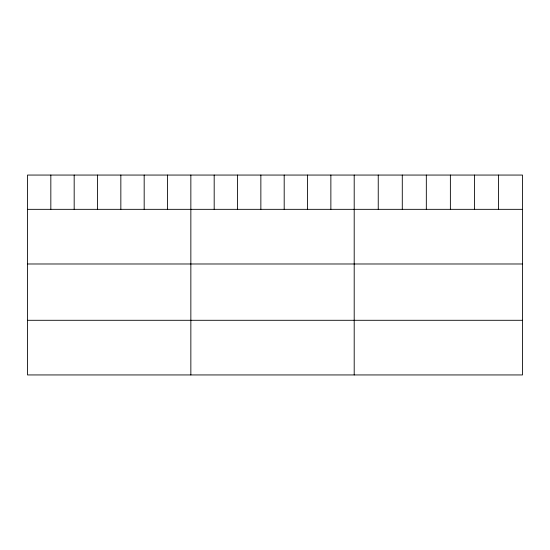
<?xml version="1.0" encoding="UTF-8"?>
<svg xmlns="http://www.w3.org/2000/svg" width="550" height="550" viewBox="0 0 550 550"><rect width="100%" height="100%" fill="white"/><g stroke="black" fill="none" stroke-linecap="round" stroke-linejoin="round"><path stroke-width="0.82" d="M522.5 209.337L522.5 374.942L27.5 374.942L27.5 175.058L522.5 175.058L522.5 209.337L27.5 209.337M27.5 263.986L522.5 263.986M27.5 320.293L522.5 320.293M498.458 175.058L498.458 209.337M474.416 175.058L474.416 209.337M450.374 175.058L450.374 209.337M426.326 175.058L426.326 209.337M402.284 175.058L402.284 209.337M378.242 175.058L378.242 209.337M354.2 175.058L354.2 374.942M330.866 175.058L330.866 209.337M307.526 175.058L307.526 209.337M284.192 175.058L284.192 209.337M260.858 175.058L260.858 209.337M237.524 175.058L237.524 209.337M214.184 175.058L214.184 209.337M190.85 175.058L190.85 374.942M167.516 175.058L167.516 209.337M144.176 175.058L144.176 209.337M120.842 175.058L120.842 209.337M97.508 175.058L97.508 209.337M74.174 175.058L74.174 209.337M50.834 175.058L50.834 209.337"/></g></svg>
